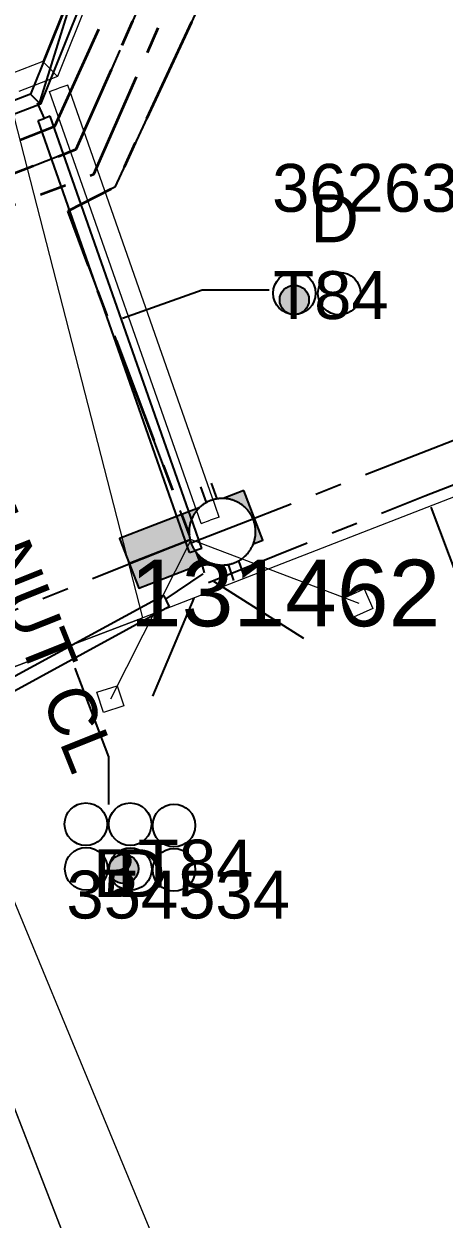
# Model space of a CAD drawing. Header units: metres. Extents: x 0 to 310918, y 0 to 6270107.
# Drawn here: x 310417.22 to 310432.99, y 6269543.63 to 6269588.52 of the extents above; entities that cross this region are included whole.
import ezdxf
from ezdxf import colors
from ezdxf.entities.mleader import LeaderData, LeaderLine
from ezdxf.enums import TextEntityAlignment as Align
from ezdxf.math import Vec2, Vec3

# ---------------------------------------------------------------- set-up
doc = ezdxf.new("R2010")
doc.units = ezdxf.units.M
doc.linetypes.add('Cable Exist UG', pattern=[7, 4, -1, 1, -1])
doc.linetypes.add('PHANTOMX2', pattern=[6.6, 3, -0.75, 0.2, -0.75, 0.2, -0.75, 0.2, -0.75])
doc.layers.get('0').update_dxf_attribs({"color": 6})
for name, color, linetype, lineweight in [('_User Miscellaneous1', 30, 'Continuous', 13), ('_User_HV_Exist', 1, 'Continuous', 35), ('_User_LV_Exist', 5, 'Continuous', 35), ('Cadastre Developer_SP_EXT', 98, 'Continuous', 15), ('Cadastre Developer_SP_NEW', 92, 'Continuous', 15), ('Cadastre Land Parcels_SP_EXT', 118, 'Continuous', 15), ('Cadastre Roads_SP_EXT', 218, 'Continuous', 15), ('Mains_HV_EXT', 13, 'Continuous', 25), ('Mains_LV_EXT', 163, 'Continuous', 25), ('Mains_LV_SL_EXT', 135, 'Continuous', 25), ('Services_SP_EXT', 42, 'PHANTOMX2', 20)]:
    doc.layers.add(name, color=color, linetype=linetype, lineweight=lineweight)
doc.layers.add('_User Miscellaneous12', color=252, linetype='Continuous', lineweight=13, plot=False, transparency=0.75)
for name, color, linetype in [('Duct_SP_EXT', 30, 'Continuous'), ('Equip_LV_EXT', 7, 'Continuous'), ('SupportsUG_SP_LV_EXT', 7, 'Continuous'), ('Trench_SP_EXT', 7, 'Continuous')]:
    doc.layers.add(name, color=color, linetype=linetype)
doc.styles.add('iecARIAL', font='arial.ttf', dxfattribs={"height": 2})
doc.styles.get("Standard").update_dxf_attribs({"font": 'arial.ttf'})

# ---------------------------------------------------------------- blocks, each defined once
blk = doc.blocks.new('PILLAR_EXT')
blk.add_hatch(color=256).paths.add_polyline_path([(-2.5, 1), (-2.5, -1), (2.5, -1), (2.5, 1)])
for p, q in [((0, 1), (0, -1)), ((-2.5, 0), (2.5, 0))]:
    blk.add_line(p, q)
at = {"ltscale": 10}
blk.add_line((2.5, 0), (-2.5, 0), dxfattribs=at)
blk.add_lwpolyline([(-2.5, -1), (-1.25, -1), (1.25, -1), (2.5, -1), (2.5, 1), (-2.5, 1)], close=True)
at = {"width": 0.9, "flags": 8}
blk.add_attdef('ASSET_NUM', text='', height=2, rotation=90, dxfattribs=at).set_placement((-2, 4), align=Align.MIDDLE_LEFT)
for tag, p, flags in [('OWNED_BY', (0, -0.2), 9), ('STATE', (0, -0.4), 9), ('SUPPORT_TYPE', (0, -0.6), 9), ('USAGE', (0, -0.8), 9), ('LEGEND', (0, -1), 9), ('LOCATION', (0, -1.2), 9), ('NOTES', (0, -1.4), 9), ('STREETNAME', (0, -1.8), 9), ('PARENT', (0, -1.6), 9), ('SUBURB', (0, -2), 1)]:
    blk.add_attdef(tag, p, '', height=0.2, dxfattribs=dict(flags=flags))
blk = doc.blocks.new('DUCT_EXT')
blk.add_circle((0, 0.8), 0.8)
at = {"flags": 1}
blk.add_attdef('Z', (0, 0), '', height=0.2, dxfattribs=at)
at = {"flags": 9}
for tag, p in [('DUCT_CODE', (0, 0)), ('XSECT_TYPE', (0, -0.2)), ('FB_REFERENCE', (0, -0.4)), ('STATE', (0, -0.6)), ('NOTES', (0, -0.8))]:
    blk.add_attdef(tag, text='', height=0.2, dxfattribs=at).set_placement(p, align=Align.MIDDLE_LEFT)
blk = doc.blocks.new('CCP_EXT')
at = {"flags": 9}
for tag, p in [('OWNED_BY', (0, -1)), ('USAGE', (0, -1.2)), ('LEGEND', (0, -1.4)), ('STATE', (0, -1.8)), ('LIFE_SUPPORT', (0, -1.6)), ('NOTES', (0, -2))]:
    blk.add_attdef(tag, text='', height=0.2, dxfattribs=at).set_placement(p, align=Align.MIDDLE_LEFT)
at = {"transparency": 33554651}
blk.add_wipeout([(0, 0.566), (0.566, 0), (0, -0.566), (-0.566, 0)], dxfattribs=at)
blk.add_lwpolyline([(-0.566, 0), (0, 0.566), (0.566, 0), (0, -0.566), (-0.566, 0)])
at = {"flags": 1}
blk.add_attdef('Z', (0, 0), '', height=0.2, dxfattribs=at)
at = {"flags": 9}
for tag, p in [('CCP_TYPE', (0, 0)), ('CONSTRUCTED_VOLTAGE', (0, -0.2)), ('NO_PHASES', (0, -0.4)), ('OPERATING_VOLTAGE', (0, -0.6)), ('ORIENTATION', (0, -0.8))]:
    blk.add_attdef(tag, text='', height=0.2, dxfattribs=at).set_placement(p, align=Align.MIDDLE_LEFT)
blk = doc.blocks.new('LV_UG_LINKS_OPEN_EXT')
at = {"layer": 'Equip_LV_EXT'}
for tag, height, flags, p in [('ACTUAL_STATUS', 0.167, 9, (3.167, -1.667)), ('CONSTRUCTED_VOLTAGE', 0.167, 9, (3.167, -1.833)), ('NO_PHASES', 0.167, 9, (3.167, -2)), ('OPERATING_VOLTAGE', 0.2, 9, (3, -2.6)), ('ORIENTATION', 0.2, 9, (3, -2.8)), ('STATE', 0.2, 9, (3, -3)), ('SWITCH_TYPE', 0.2, 9, (3, -3.2)), ('USAGE', 0.2, 9, (3, -3.4)), ('NOTES', 0.2, 9, (3, -3.6)), ('OWNED_BY', 0.2, 9, (3, -3.8)), ('OPERATED_BY', 0.2, 9, (3, -4)), ('MAINTAINED_BY', 0.2, 9, (3, -4.2)), ('NUMBER_OF_PHASES', 0.2, 9, (3, -4.4)), ('TYPE', 0.2, 9, (3, -4.6)), ('Z', 0.2, 1, (3, -4.8))]:
    blk.add_attdef(tag, text='', height=height, dxfattribs=dict(at, flags=flags)).set_placement(p, align=Align.MIDDLE_LEFT)
at = {"transparency": 33554651}
blk.add_wipeout([(4, 1.25), (3.969, 1.25), (3.939, 1.248), (3.908, 1.247), (3.877, 1.244), (3.847, 1.241), (3.817, 1.236), (3.786, 1.232), (3.756, 1.226), (3.726, 1.22), (3.696, 1.213), (3.667, 1.205), (3.637, 1.196), (3.608, 1.187), (3.579, 1.177), (3.55, 1.166), (3.522, 1.155), (3.493, 1.143), (3.466, 1.13), (3.438, 1.117), (3.411, 1.102), (3.384, 1.088), (3.357, 1.072), (3.331, 1.056), (3.306, 1.039), (3.28, 1.022), (3.255, 1.004), (3.231, 0.985), (3.207, 0.966), (3.184, 0.947), (3.161, 0.926), (3.138, 0.905), (3.116, 0.884), (3.095, 0.862), (3.074, 0.839), (3.053, 0.816), (3.034, 0.793), (3.015, 0.769), (2.996, 0.745), (2.978, 0.72), (2.961, 0.694), (2.944, 0.669), (2.928, 0.643), (2.912, 0.616), (2.898, 0.589), (2.883, 0.562), (2.87, 0.534), (2.857, 0.507), (2.845, 0.478), (2.834, 0.45), (2.823, 0.421), (2.813, 0.392), (2.804, 0.363), (2.795, 0.333), (2.787, 0.304), (2.78, 0.274), (2.774, 0.244), (2.768, 0.214), (2.764, 0.183), (2.759, 0.153), (2.756, 0.123), (2.753, 0.092), (2.752, 0.061), (2.75, 0.031), (2.75, 0), (2.75, -0.031), (2.752, -0.061), (2.753, -0.092), (2.756, -0.123), (2.759, -0.153), (2.764, -0.183), (2.768, -0.214), (2.774, -0.244), (2.78, -0.274), (2.787, -0.304), (2.795, -0.333), (2.804, -0.363), (2.813, -0.392), (2.823, -0.421), (2.834, -0.45), (2.845, -0.478), (2.857, -0.507), (2.87, -0.534), (2.883, -0.562), (2.898, -0.589), (2.912, -0.616), (2.928, -0.643), (2.944, -0.669), (2.961, -0.694), (2.978, -0.72), (2.996, -0.745), (3.015, -0.769), (3.034, -0.793), (3.053, -0.816), (3.074, -0.839), (3.095, -0.862), (3.116, -0.884), (3.138, -0.905), (3.161, -0.926), (3.184, -0.947), (3.207, -0.966), (3.231, -0.985), (3.255, -1.004), (3.28, -1.022), (3.306, -1.039), (3.331, -1.056), (3.357, -1.072), (3.384, -1.088), (3.411, -1.102), (3.438, -1.117), (3.466, -1.13), (3.493, -1.143), (3.522, -1.155), (3.55, -1.166), (3.579, -1.177), (3.608, -1.187), (3.637, -1.196), (3.667, -1.205), (3.696, -1.213), (3.726, -1.22), (3.756, -1.226), (3.786, -1.232), (3.817, -1.236), (3.847, -1.241), (3.877, -1.244), (3.908, -1.247), (3.939, -1.248), (3.969, -1.25), (4, -1.25), (4.031, -1.25), (4.061, -1.248), (4.092, -1.247), (4.123, -1.244), (4.153, -1.241), (4.183, -1.236), (4.214, -1.232), (4.244, -1.226), (4.274, -1.22), (4.304, -1.213), (4.333, -1.205), (4.363, -1.196), (4.392, -1.187), (4.421, -1.177), (4.45, -1.166), (4.478, -1.155), (4.507, -1.143), (4.534, -1.13), (4.562, -1.117), (4.589, -1.102), (4.616, -1.088), (4.643, -1.072), (4.669, -1.056), (4.694, -1.039), (4.72, -1.022), (4.745, -1.004), (4.769, -0.985), (4.793, -0.966), (4.816, -0.947), (4.839, -0.926), (4.862, -0.905), (4.884, -0.884), (4.905, -0.862), (4.926, -0.839), (4.947, -0.816), (4.966, -0.793), (4.985, -0.769), (5.004, -0.745), (5.022, -0.72), (5.039, -0.694), (5.056, -0.669), (5.072, -0.643), (5.088, -0.616), (5.102, -0.589), (5.117, -0.562), (5.13, -0.534), (5.143, -0.507), (5.155, -0.478), (5.166, -0.45), (5.177, -0.421), (5.187, -0.392), (5.196, -0.363), (5.205, -0.333), (5.213, -0.304), (5.22, -0.274), (5.226, -0.244), (5.232, -0.214), (5.236, -0.183), (5.241, -0.153), (5.244, -0.123), (5.247, -0.092), (5.248, -0.061), (5.25, -0.031), (5.25, 0), (5.25, 0.031), (5.248, 0.061), (5.247, 0.092), (5.244, 0.123), (5.241, 0.153), (5.236, 0.183), (5.232, 0.214), (5.226, 0.244), (5.22, 0.274), (5.213, 0.304), (5.205, 0.333), (5.196, 0.363), (5.187, 0.392), (5.177, 0.421), (5.166, 0.45), (5.155, 0.478), (5.143, 0.507), (5.13, 0.534), (5.117, 0.562), (5.102, 0.589), (5.088, 0.616), (5.072, 0.643), (5.056, 0.669), (5.039, 0.694), (5.022, 0.72), (5.004, 0.745), (4.985, 0.769), (4.966, 0.793), (4.947, 0.816), (4.926, 0.839), (4.905, 0.862), (4.884, 0.884), (4.862, 0.905), (4.839, 0.926), (4.816, 0.947), (4.793, 0.966), (4.769, 0.985), (4.745, 1.004), (4.72, 1.022), (4.694, 1.039), (4.669, 1.056), (4.643, 1.072), (4.616, 1.088), (4.589, 1.102), (4.562, 1.117), (4.534, 1.13), (4.507, 1.143), (4.478, 1.155), (4.45, 1.166), (4.421, 1.177), (4.392, 1.187), (4.363, 1.196), (4.333, 1.205), (4.304, 1.213), (4.274, 1.22), (4.244, 1.226), (4.214, 1.232), (4.183, 1.236), (4.153, 1.241), (4.123, 1.244), (4.092, 1.247), (4.061, 1.248), (4.031, 1.25)], dxfattribs=at).dxf.layer = 'Equip_LV_EXT'
at = {"layer": 'Equip_LV_EXT'}
for p, q in [((3.792, 1.863), (3.792, 1.232)), ((4.208, 1.863), (4.208, 1.232)), ((3.792, -1.232), (3.792, -1.863)), ((4.208, -1.232), (4.208, -1.863))]:
    blk.add_line(p, q, dxfattribs=at)
at = {"layer": 'Equip_LV_EXT', "flags": 128}
blk.add_lwpolyline([(4, 1.25), (3.969, 1.25), (3.939, 1.248), (3.908, 1.247), (3.877, 1.244), (3.847, 1.241), (3.817, 1.236), (3.786, 1.232), (3.756, 1.226), (3.726, 1.22), (3.696, 1.213), (3.667, 1.205), (3.637, 1.196), (3.608, 1.187), (3.579, 1.177), (3.55, 1.166), (3.522, 1.155), (3.493, 1.143), (3.466, 1.13), (3.438, 1.117), (3.411, 1.102), (3.384, 1.088), (3.357, 1.072), (3.331, 1.056), (3.306, 1.039), (3.28, 1.022), (3.255, 1.004), (3.231, 0.985), (3.207, 0.966), (3.184, 0.947), (3.161, 0.926), (3.138, 0.905), (3.116, 0.884), (3.095, 0.862), (3.074, 0.839), (3.053, 0.816), (3.034, 0.793), (3.015, 0.769), (2.996, 0.745), (2.978, 0.72), (2.961, 0.694), (2.944, 0.669), (2.928, 0.643), (2.912, 0.616), (2.898, 0.589), (2.883, 0.562), (2.87, 0.534), (2.857, 0.507), (2.845, 0.478), (2.834, 0.45), (2.823, 0.421), (2.813, 0.392), (2.804, 0.363), (2.795, 0.333), (2.787, 0.304), (2.78, 0.274), (2.774, 0.244), (2.768, 0.214), (2.764, 0.183), (2.759, 0.153), (2.756, 0.123), (2.753, 0.092), (2.752, 0.061), (2.75, 0.031), (2.75, 0), (2.75, -0.031), (2.752, -0.061), (2.753, -0.092), (2.756, -0.123), (2.759, -0.153), (2.764, -0.183), (2.768, -0.214), (2.774, -0.244), (2.78, -0.274), (2.787, -0.304), (2.795, -0.333), (2.804, -0.363), (2.813, -0.392), (2.823, -0.421), (2.834, -0.45), (2.845, -0.478), (2.857, -0.507), (2.87, -0.534), (2.883, -0.562), (2.898, -0.589), (2.912, -0.616), (2.928, -0.643), (2.944, -0.669), (2.961, -0.694), (2.978, -0.72), (2.996, -0.745), (3.015, -0.769), (3.034, -0.793), (3.053, -0.816), (3.074, -0.839), (3.095, -0.862), (3.116, -0.884), (3.138, -0.905), (3.161, -0.926), (3.184, -0.947), (3.207, -0.966), (3.231, -0.985), (3.255, -1.004), (3.28, -1.022), (3.306, -1.039), (3.331, -1.056), (3.357, -1.072), (3.384, -1.088), (3.411, -1.102), (3.438, -1.117), (3.466, -1.13), (3.493, -1.143), (3.522, -1.155), (3.55, -1.166), (3.579, -1.177), (3.608, -1.187), (3.637, -1.196), (3.667, -1.205), (3.696, -1.213), (3.726, -1.22), (3.756, -1.226), (3.786, -1.232), (3.817, -1.236), (3.847, -1.241), (3.877, -1.244), (3.908, -1.247), (3.939, -1.248), (3.969, -1.25), (4, -1.25), (4.031, -1.25), (4.061, -1.248), (4.092, -1.247), (4.123, -1.244), (4.153, -1.241), (4.183, -1.236), (4.214, -1.232), (4.244, -1.226), (4.274, -1.22), (4.304, -1.213), (4.333, -1.205), (4.363, -1.196), (4.392, -1.187), (4.421, -1.177), (4.45, -1.166), (4.478, -1.155), (4.507, -1.143), (4.534, -1.13), (4.562, -1.117), (4.589, -1.102), (4.616, -1.088), (4.643, -1.072), (4.669, -1.056), (4.694, -1.039), (4.72, -1.022), (4.745, -1.004), (4.769, -0.985), (4.793, -0.966), (4.816, -0.947), (4.839, -0.926), (4.862, -0.905), (4.884, -0.884), (4.905, -0.862), (4.926, -0.839), (4.947, -0.816), (4.966, -0.793), (4.985, -0.769), (5.004, -0.745), (5.022, -0.72), (5.039, -0.694), (5.056, -0.669), (5.072, -0.643), (5.088, -0.616), (5.102, -0.589), (5.117, -0.562), (5.13, -0.534), (5.143, -0.507), (5.155, -0.478), (5.166, -0.45), (5.177, -0.421), (5.187, -0.392), (5.196, -0.363), (5.205, -0.333), (5.213, -0.304), (5.22, -0.274), (5.226, -0.244), (5.232, -0.214), (5.236, -0.183), (5.241, -0.153), (5.244, -0.123), (5.247, -0.092), (5.248, -0.061), (5.25, -0.031), (5.25, 0), (5.25, 0.031), (5.248, 0.061), (5.247, 0.092), (5.244, 0.123), (5.241, 0.153), (5.236, 0.183), (5.232, 0.214), (5.226, 0.244), (5.22, 0.274), (5.213, 0.304), (5.205, 0.333), (5.196, 0.363), (5.187, 0.392), (5.177, 0.421), (5.166, 0.45), (5.155, 0.478), (5.143, 0.507), (5.13, 0.534), (5.117, 0.562), (5.102, 0.589), (5.088, 0.616), (5.072, 0.643), (5.056, 0.669), (5.039, 0.694), (5.022, 0.72), (5.004, 0.745), (4.985, 0.769), (4.966, 0.793), (4.947, 0.816), (4.926, 0.839), (4.905, 0.862), (4.884, 0.884), (4.862, 0.905), (4.839, 0.926), (4.816, 0.947), (4.793, 0.966), (4.769, 0.985), (4.745, 1.004), (4.72, 1.022), (4.694, 1.039), (4.669, 1.056), (4.643, 1.072), (4.616, 1.088), (4.589, 1.102), (4.562, 1.117), (4.534, 1.13), (4.507, 1.143), (4.478, 1.155), (4.45, 1.166), (4.421, 1.177), (4.392, 1.187), (4.363, 1.196), (4.333, 1.205), (4.304, 1.213), (4.274, 1.22), (4.244, 1.226), (4.214, 1.232), (4.183, 1.236), (4.153, 1.241), (4.123, 1.244), (4.092, 1.247), (4.061, 1.248), (4.031, 1.25)], close=True, dxfattribs=at)
blk = doc.blocks.new('CABLE_LARGE_EXT')
h = blk.add_hatch(color=256)
edge = h.paths.add_edge_path()
edge.add_arc((0, 0.55), 0.55, 0, 360)
blk.add_circle((0, 0.55), 0.55)
at = {"flags": 1}
blk.add_attdef('Z', (0, 0), '', height=0.2, dxfattribs=at)
at = {"flags": 9}
for tag, p in [('COND_CODE', (0, 0)), ('STATE', (0, -0.4)), ('FB_REFERENCE', (0, -0.2)), ('XSECT_SIZE', (0, -0.6)), ('NOTES', (0, -0.8))]:
    blk.add_attdef(tag, text='', height=0.2, dxfattribs=at).set_placement(p, align=Align.MIDDLE_LEFT)

msp = doc.modelspace()

# ---------------------------------------------------------------- linework, layer by layer
at = {"layer": '_User Miscellaneous1'}
for p, q in [((310420.65, 6269593.901), (310417.92, 6269587.103)), ((310421.318, 6269593.633), (310418.472, 6269586.544)), ((310417.92, 6269587.103), (310416.759, 6269586.654)), ((310417.92, 6269587.103), (310418.196, 6269586.823)), ((310418.472, 6269586.544), (310418.196, 6269586.823)), ((310418.472, 6269586.544), (310417.019, 6269585.982)), ((310418.86, 6269586.219), (310418.52, 6269586.1)), ((310418.181, 6269585.98), (310418.52, 6269586.1))]:
    msp.add_line(p, q, dxfattribs=at)
at = {"layer": '_User_LV_Exist', "linetype": 'Cable Exist UG', "flags": 128}
msp.add_lwpolyline([(310432.745, 6269633.987), (310430.985, 6269636.536), (310418.434, 6269631.579), (310430.699, 6269598.638), (310421.896, 6269594.782), (310422.83, 6269592.108), (310419.17, 6269583.794), (310392.947, 6269573.601), (310390.589, 6269574.834)], dxfattribs=at)
at = {"layer": 'Cadastre Land Parcels_SP_EXT', "linetype": 'Continuous'}
msp.add_lwpolyline([(310547.391, 6269454.555), (310549.363, 6269581.433), (310549.896, 6269615.893), (310450.356, 6269577.346), (310421.676, 6269566.204), (310411.252, 6269562.241), (310476.366, 6269394.064), (310546.886, 6269421.073), (310547.391, 6269454.555)], close=True, dxfattribs=at)
at = {"layer": 'Duct_SP_EXT'}
for p, q in [((310420.217, 6269592.724), (310417.467, 6269585.877)), ((310420.662, 6269592.545), (310417.835, 6269585.504)), ((310417.467, 6269585.877), (310416.258, 6269585.409)), ((310417.467, 6269585.877), (310417.651, 6269585.691)), ((310417.835, 6269585.504), (310416.431, 6269584.962)), ((310417.835, 6269585.504), (310417.651, 6269585.691)), ((310417.749, 6269584.887), (310417.976, 6269584.967)), ((310418.202, 6269585.046), (310417.976, 6269584.967)), ((310422.452, 6269567.053), (310422.567, 6269566.842)), ((310422.682, 6269566.632), (310422.567, 6269566.842))]:
    msp.add_line(p, q, dxfattribs=at)
for points in [[(310426.425, 6269578.521), (310423.912, 6269578.521), (310420.92, 6269577.446)], [(310433.535, 6269565.006), (310433.52, 6269567.674), (310432.505, 6269570.361)], [(310420.407, 6269559.202), (310420.407, 6269560.991), (310419.144, 6269564.319)]]:
    msp.add_lwpolyline(points, dxfattribs=at)
at = {"layer": 'Mains_LV_EXT', "linetype": 'Cable Exist UG'}
msp.add_lwpolyline([(310432.745, 6269633.987), (310430.985, 6269636.536), (310418.434, 6269631.579), (310430.699, 6269598.638), (310421.896, 6269594.782), (310422.83, 6269592.108), (310419.17, 6269583.794), (310392.947, 6269573.601), (310390.589, 6269574.834)], dxfattribs=at)
at = {"layer": 'Mains_LV_SL_EXT', "linetype": 'Cable Exist UG'}
msp.add_lwpolyline([(310404.707, 6269580.553), (310417.774, 6269585.453), (310419.827, 6269592.004), (310420.435, 6269592.934)], dxfattribs=at)
at = {"layer": 'Trench_SP_EXT', "linetype": 'Cable Exist UG'}
for points in [[(310417.712, 6269585.554), (310417.976, 6269584.967)], [(310423.746, 6269568.771), (310423.978, 6269567.898)], [(310422.519, 6269566.895), (310423.95, 6269567.866)], [(310422.054, 6269563.266), (310423.933, 6269567.723)], [(310427.727, 6269565.428), (310424.075, 6269567.741)]]:
    msp.add_lwpolyline(points, dxfattribs=at)

# ---------------------------------------------------------------- block references
at = {"layer": 'Duct_SP_EXT'}
for name, p in [('DUCT_EXT', (310427.368, 6269577.6)), ('DUCT_EXT', (310429.055, 6269577.588)), ('CABLE_LARGE_EXT', (310427.368, 6269577.6))]:
    msp.add_blockref(name, p, dxfattribs=at)
for name, p, rotation in [('DUCT_EXT', (310418.744, 6269558.458), 269.9999999999998), ('DUCT_EXT', (310420.402, 6269558.457), 269.9999999999998), ('DUCT_EXT', (310422.05, 6269558.41), 269.9999999999998), ('DUCT_EXT', (310418.754, 6269556.783), 269.9999999999998), ('DUCT_EXT', (310420.412, 6269556.775), 269.9999999999998), ('DUCT_EXT', (310422.05, 6269556.744), 269.9999999999998), ('CABLE_LARGE_EXT', (310420.412, 6269556.775), 270.3639983691064)]:
    msp.add_blockref(name, p, dxfattribs=dict(at, rotation=rotation))
at = {"layer": 'SupportsUG_SP_LV_EXT'}
ref = msp.add_blockref('PILLAR_EXT', (310423.499, 6269569.157), dxfattribs=dict(at, rotation=201.1511033925966))
ref.add_attrib('ASSET_NUM', '131462', dxfattribs={"layer": '0', "height": 2.5, "style": 'iecARIAL'}).set_placement((310421.196, 6269567.142), align=Align.MIDDLE_LEFT)

# ---------------------------------------------------------------- texts
at = {"layer": 'Duct_SP_EXT'}
for s, p in [('362632', (310426.533, 6269581.458)), ('D', (310427.975, 6269580.314)), ('T84', (310426.576, 6269577.43)), ('T84', (310421.497, 6269556.078)), ('B', (310419.817, 6269555.721)), ('D', (310420.715, 6269555.721)), ('354534', (310418.811, 6269554.917))]:
    msp.add_text(s, height=1.8, dxfattribs=at).set_placement(p)

# ---------------------------------------------------------------- next in the draw order: block references
at = {"layer": 'Services_SP_EXT'}
for p, rotation in [((310429.786, 6269566.765), 159.1511031259144), ((310420.46, 6269563.156), 63.13831554569912)]:
    msp.add_blockref('CCP_EXT', p, dxfattribs=dict(at, rotation=rotation))

# ---------------------------------------------------------------- next in the draw order: linework, layer by layer
at = {"layer": 'Cadastre Developer_SP_EXT'}
msp.add_lwpolyline([(310414.175, 6269563.372), (310399.712, 6269556.457), (310404.852, 6269554.15), (310429.248, 6269491.114), (310426.963, 6269485.945), (310433.386, 6269469.348), (310438.558, 6269467.063), (310463.067, 6269403.747), (310460.775, 6269398.583), (310480.465, 6269405.784), (310477.462, 6269408.882), (310415.223, 6269559.488), (310414.175, 6269563.372)], close=True, dxfattribs=at)
at = {"layer": 'Cadastre Developer_SP_NEW'}
msp.add_lwpolyline([(310414.175, 6269563.372), (310399.712, 6269556.457), (310404.852, 6269554.15), (310429.248, 6269491.114), (310426.963, 6269485.945), (310433.386, 6269469.348), (310438.558, 6269467.063), (310463.067, 6269403.747), (310460.775, 6269398.583), (310480.465, 6269405.784), (310477.462, 6269408.882), (310415.223, 6269559.488), (310414.175, 6269563.372)], close=True, dxfattribs=at)
at = {"layer": 'Cadastre Roads_SP_EXT', "linetype": 'Continuous'}
for points in [[(310421.676, 6269566.204), (310416.629, 6269585.919), (310416.187, 6269587.096), (310404.045, 6269582.399), (310404.487, 6269581.222), (310411.252, 6269562.241), (310421.676, 6269566.204)], [(310437.473, 6269494.516), (310411.7, 6269561.084), (310411.252, 6269562.241), (310399.679, 6269556.436), (310404.852, 6269554.149), (310414.235, 6269529.905), (310419.649, 6269515.918), (310425.062, 6269501.932), (310429.248, 6269491.114), (310437.473, 6269494.516)]]:
    msp.add_lwpolyline(points, close=True, dxfattribs=at)
at = {"layer": 'Duct_SP_EXT'}
for p, q in [((310422.452, 6269567.053), (310415.669, 6269563.356)), ((310422.682, 6269566.632), (310415.899, 6269562.934))]:
    msp.add_line(p, q, dxfattribs=at)
at = {"layer": 'Trench_SP_EXT', "linetype": 'Cable Exist UG'}
msp.add_lwpolyline([(310424.141, 6269567.538), (310432.264, 6269570.791), (310432.264, 6269570.791), (310439.77, 6269573.695)], dxfattribs=at)

# ---------------------------------------------------------------- next in the draw order: texts
at = {"layer": 'Cadastre Roads_SP_EXT'}
msp.add_text('GUM NUT CL', height=1.8, rotation=291.7952, dxfattribs=at).set_placement((310413.243, 6269574.776))

# ---------------------------------------------------------------- next in the draw order: block references
at = {"layer": 'Equip_LV_EXT', "rotation": 19.40279816356858}
msp.add_blockref('LV_UG_LINKS_OPEN_EXT', (310420.893, 6269568.113), dxfattribs=at)

# ---------------------------------------------------------------- next in the draw order: linework, layer by layer
at = {"layer": '_User Miscellaneous1'}
for p, q in [((310424.549, 6269569.991), (310418.86, 6269586.219)), ((310423.87, 6269569.753), (310418.181, 6269585.98)), ((310424.549, 6269569.991), (310424.209, 6269569.872)), ((310423.87, 6269569.753), (310424.209, 6269569.872))]:
    msp.add_line(p, q, dxfattribs=at)
at = {"layer": '_User Miscellaneous12'}
for points in [[(310423.499, 6269569.157), (310420.46, 6269563.156)], [(310423.499, 6269569.157), (310429.786, 6269566.765)]]:
    msp.add_lwpolyline(points, dxfattribs=at)
at = {"layer": '_User_HV_Exist', "linetype": 'Cable Exist UG'}
for points in [[(310433.797, 6269385.058), (310462.498, 6269395.973), (310463.1, 6269397.323), (310463.1, 6269397.323), (310465.434, 6269403.432), (310440.695, 6269468.958), (310431.458, 6269473.62), (310428.338, 6269481.793), (310432.097, 6269491.035), (310407.139, 6269555.225), (310406.681, 6269556.396), (310406.681, 6269556.396), (310396.793, 6269560.571), (310391, 6269573.95), (310391, 6269573.95), (310418.379, 6269584.675), (310421.733, 6269592.067), (310420.607, 6269595.327), (310429.453, 6269598.953), (310432.95, 6269600.305)], [(310431.734, 6269395.147), (310434.499, 6269388.487), (310436.465, 6269383.881), (310436.465, 6269383.881), (310463.69, 6269394.248), (310464.493, 6269395.971), (310467.238, 6269403.316), (310442.095, 6269470.246), (310433.913, 6269474.574), (310430.813, 6269482.46), (310434.104, 6269491.001), (310408.776, 6269555.897), (310408.103, 6269557.869), (310398.3, 6269562), (310393.555, 6269572.819), (310419.834, 6269582.871), (310423.897, 6269592.097), (310423.186, 6269594.201), (310431.953, 6269598.028), (310432.942, 6269598.287), (310433.845, 6269598.521)]]:
    msp.add_lwpolyline(points, dxfattribs=at)
at = {"layer": '_User_LV_Exist', "linetype": 'Cable Exist UG', "flags": 128}
msp.add_lwpolyline([(310379.563, 6269645.279), (310392.835, 6269650.614), (310392.835, 6269650.614), (310399.173, 6269647.759), (310400.661, 6269647.631), (310401.819, 6269644.912), (310400.835, 6269643.623), (310400.835, 6269643.623), (310409.65, 6269621.443), (310418.701, 6269597.12), (310418.701, 6269597.12), (310423.29, 6269597.235), (310425.027, 6269591.861), (310420.627, 6269582.386), (310418.866, 6269581.479), (310423.415, 6269569.325)], dxfattribs=at)
at = {"layer": 'Cadastre Developer_SP_NEW', "linetype": 'Continuous'}
msp.add_lwpolyline([(310547.391, 6269454.555), (310549.363, 6269581.433), (310549.896, 6269615.893), (310450.356, 6269577.346), (310421.676, 6269566.204), (310411.252, 6269562.241), (310476.366, 6269394.064), (310546.886, 6269421.073), (310547.391, 6269454.555)], close=True, dxfattribs=at)
at = {"layer": 'Duct_SP_EXT'}
for p, q in [((310423.438, 6269568.66), (310417.749, 6269584.887)), ((310423.891, 6269568.819), (310418.202, 6269585.046)), ((310423.438, 6269568.66), (310423.665, 6269568.74)), ((310423.891, 6269568.819), (310423.665, 6269568.74))]:
    msp.add_line(p, q, dxfattribs=at)
at = {"layer": 'Mains_HV_EXT', "linetype": 'Cable Exist UG'}
for points in [[(310433.797, 6269385.058), (310462.498, 6269395.973), (310463.1, 6269397.323), (310463.1, 6269397.323), (310465.434, 6269403.432), (310440.695, 6269468.958), (310431.458, 6269473.62), (310428.338, 6269481.793), (310432.097, 6269491.035), (310407.139, 6269555.225), (310406.681, 6269556.396), (310406.681, 6269556.396), (310396.793, 6269560.571), (310391, 6269573.95), (310391, 6269573.95), (310418.379, 6269584.675), (310421.733, 6269592.067), (310420.607, 6269595.327), (310429.453, 6269598.953), (310432.95, 6269600.305)], [(310431.734, 6269395.147), (310434.499, 6269388.487), (310436.465, 6269383.881), (310436.465, 6269383.881), (310463.69, 6269394.248), (310464.493, 6269395.971), (310467.238, 6269403.316), (310442.095, 6269470.246), (310433.913, 6269474.574), (310430.813, 6269482.46), (310434.104, 6269491.001), (310408.776, 6269555.897), (310408.103, 6269557.869), (310398.3, 6269562), (310393.555, 6269572.819), (310419.834, 6269582.871), (310423.897, 6269592.097), (310423.186, 6269594.201), (310431.953, 6269598.028), (310432.942, 6269598.287), (310433.845, 6269598.521)]]:
    msp.add_lwpolyline(points, dxfattribs=at)
at = {"layer": 'Mains_LV_EXT', "linetype": 'Cable Exist UG'}
for points in [[(310379.563, 6269645.279), (310392.835, 6269650.614), (310392.835, 6269650.614), (310399.173, 6269647.759), (310400.661, 6269647.631), (310401.819, 6269644.912), (310400.835, 6269643.623), (310400.835, 6269643.623), (310409.65, 6269621.443), (310418.701, 6269597.12), (310418.701, 6269597.12), (310423.29, 6269597.235), (310425.027, 6269591.861), (310420.627, 6269582.386), (310418.866, 6269581.479), (310423.415, 6269569.325)], [(310423.499, 6269569.157), (310410.071, 6269563.775), (310403.907, 6269561.172), (310403.907, 6269561.172), (310400.178, 6269562.581), (310395.016, 6269560.584), (310393.559, 6269558.358), (310393.559, 6269558.358), (310384.462, 6269554.84), (310364.338, 6269547.058), (310364.338, 6269547.058), (310355.363, 6269543.588), (310353.779, 6269541.002)]]:
    msp.add_lwpolyline(points, dxfattribs=at)
at = {"layer": 'Mains_LV_SL_EXT', "linetype": 'Cable Exist UG'}
msp.add_lwpolyline([(310423.522, 6269569.039), (310439.075, 6269575.119)], dxfattribs=at)

# ---------------------------------------------------------------- next in the draw order: leaders
at = {"layer": 'Cadastre Developer_SP_NEW'}
ml = msp.add_multileader_mtext('Standard', dxfattribs=at)
ml.set_content('{\\C7;CONSTRUCTED UNDER URS18714}', color=256)
ml.set_leader_properties()
ml.build(insert=Vec2(0, 0))
ml.multileader.update_dxf_attribs({"leader_type": 2, "has_text_frame": 1, "text_left_attachment_type": 2, "text_right_attachment_type": 2, "dogleg_length": 0.01})
ctx = ml.context
ctx.base_point, ctx.char_height, ctx.plane_origin, ctx.plane_x_axis, ctx.plane_y_axis = Vec3(310500.96, 6269759.921), 1.8, Vec3(311890.052, 6270199.889), Vec3(0.933494, 0.358594), Vec3(-0.358594, 0.933494)
ctx.left_attachment, ctx.right_attachment, ctx.text_align_type = 2, 2, 1
notes = []
notes.append((ctx, [(0, (0, 0, 0), (0, 0), (1, 0), 1, [])]))
ctx.mtext.insert, ctx.mtext.text_direction, ctx.mtext.rotation, ctx.mtext.width, ctx.mtext.alignment, ctx.mtext.flow_direction = Vec3(310512.042, 6269766.799), Vec3(0.933494, 0.358594), 0.366762, 23.5182, 2, 5
ctx.mtext.has_bg_fill, ctx.mtext.bg_color, ctx.mtext.bg_scale_factor, ctx.mtext.bg_transparency, ctx.mtext.use_window_bg_color = 1, -1073741824, 2, 0, 1
for ctx, leaders in notes:
    for number, flags, end, landing, length, lines in leaders:
        leader = LeaderData()
        leader.index, (leader.has_last_leader_line, leader.has_dogleg_vector, leader.attachment_direction) = number, flags
        leader.last_leader_point, leader.dogleg_vector, leader.dogleg_length = Vec3(end), Vec3(landing), length
        for number, points, colour, breaks in lines:
            line = LeaderLine()
            line.index, line.vertices, line.color, line.breaks = number, Vec3.list(points), colors.encode_raw_color(colour), breaks
            leader.lines.append(line)
        ctx.leaders.append(leader)

# ---------------------------------------------------------------- next in the draw order: leaders
ml = msp.add_multileader_mtext('Standard', dxfattribs=at)
ml.set_content('{\\C7;CONSTRUCTED UNDER URS18714}', color=256)
ml.set_leader_properties()
ml.build(insert=Vec2(0, 0))
ml.multileader.update_dxf_attribs({"leader_type": 2, "has_text_frame": 1, "text_left_attachment_type": 2, "text_right_attachment_type": 2, "dogleg_length": 0.01})
ctx = ml.context
ctx.base_point, ctx.char_height, ctx.plane_origin, ctx.plane_x_axis, ctx.plane_y_axis = Vec3(310397.13, 6269720.035), 1.8, Vec3(311786.222, 6270160.004), Vec3(0.933494, 0.358594), Vec3(-0.358594, 0.933494)
ctx.left_attachment, ctx.right_attachment, ctx.text_align_type = 2, 2, 1
notes = []
notes.append((ctx, [(0, (0, 0, 0), (0, 0), (1, 0), 1, [])]))
ctx.mtext.insert, ctx.mtext.text_direction, ctx.mtext.rotation, ctx.mtext.width, ctx.mtext.alignment, ctx.mtext.flow_direction = Vec3(310408.212, 6269726.913), Vec3(0.933494, 0.358594), 0.366762, 23.5182, 2, 5
ctx.mtext.has_bg_fill, ctx.mtext.bg_color, ctx.mtext.bg_scale_factor, ctx.mtext.bg_transparency, ctx.mtext.use_window_bg_color = 1, -1073741824, 2, 0, 1
for ctx, leaders in notes:
    for number, flags, end, landing, length, lines in leaders:
        leader = LeaderData()
        leader.index, (leader.has_last_leader_line, leader.has_dogleg_vector, leader.attachment_direction) = number, flags
        leader.last_leader_point, leader.dogleg_vector, leader.dogleg_length = Vec3(end), Vec3(landing), length
        for number, points, colour, breaks in lines:
            line = LeaderLine()
            line.index, line.vertices, line.color, line.breaks = number, Vec3.list(points), colors.encode_raw_color(colour), breaks
            leader.lines.append(line)
        ctx.leaders.append(leader)

# ---------------------------------------------------------------- next in the draw order: leaders
ml = msp.add_multileader_mtext('Standard', dxfattribs=at)
ml.set_content('{\\C7;CONSTRUCTED UNDER URS16102}', color=256)
ml.set_leader_properties()
ml.build(insert=Vec2(0, 0))
ml.multileader.update_dxf_attribs({"leader_type": 2, "has_text_frame": 1, "text_left_attachment_type": 2, "text_right_attachment_type": 2, "dogleg_length": 0.01})
ctx = ml.context
ctx.base_point, ctx.char_height, ctx.plane_origin, ctx.plane_x_axis, ctx.plane_y_axis = Vec3(310563.819, 6269743.846), 1.8, Vec3(311952.906, 6270183.813), Vec3(0.933494, 0.358594), Vec3(-0.358594, 0.933494)
ctx.left_attachment, ctx.right_attachment, ctx.text_align_type = 2, 2, 1
notes = []
notes.append((ctx, [(0, (0, 0, 0), (0, 0), (1, 0), 1, [])]))
ctx.mtext.insert, ctx.mtext.text_direction, ctx.mtext.rotation, ctx.mtext.width, ctx.mtext.alignment, ctx.mtext.flow_direction = Vec3(310574.896, 6269750.722), Vec3(0.933494, 0.358594), 0.366762, 23.5182, 2, 5
ctx.mtext.has_bg_fill, ctx.mtext.bg_color, ctx.mtext.bg_scale_factor, ctx.mtext.bg_transparency, ctx.mtext.use_window_bg_color = 1, -1073741824, 2, 0, 1
for ctx, leaders in notes:
    for number, flags, end, landing, length, lines in leaders:
        leader = LeaderData()
        leader.index, (leader.has_last_leader_line, leader.has_dogleg_vector, leader.attachment_direction) = number, flags
        leader.last_leader_point, leader.dogleg_vector, leader.dogleg_length = Vec3(end), Vec3(landing), length
        for number, points, colour, breaks in lines:
            line = LeaderLine()
            line.index, line.vertices, line.color, line.breaks = number, Vec3.list(points), colors.encode_raw_color(colour), breaks
            leader.lines.append(line)
        ctx.leaders.append(leader)

# ---------------------------------------------------------------- next in the draw order: leaders
ml = msp.add_multileader_mtext('Standard', dxfattribs=at)
ml.set_content('{\\C7;CONSTRUCTED UNDER URS16102}', color=256)
ml.set_leader_properties()
ml.build(insert=Vec2(0, 0))
ml.multileader.update_dxf_attribs({"leader_type": 2, "has_text_frame": 1, "text_left_attachment_type": 2, "text_right_attachment_type": 2, "dogleg_length": 0.01})
ctx = ml.context
ctx.base_point, ctx.char_height, ctx.plane_origin, ctx.plane_x_axis, ctx.plane_y_axis = Vec3(310598.848, 6269757.245), 1.8, Vec3(311987.935, 6270197.212), Vec3(0.933494, 0.358594), Vec3(-0.358594, 0.933494)
ctx.left_attachment, ctx.right_attachment, ctx.text_align_type = 2, 2, 1
notes = []
notes.append((ctx, [(0, (0, 0, 0), (0, 0), (1, 0), 1, [])]))
ctx.mtext.insert, ctx.mtext.text_direction, ctx.mtext.rotation, ctx.mtext.width, ctx.mtext.alignment, ctx.mtext.flow_direction = Vec3(310609.925, 6269764.121), Vec3(0.933494, 0.358594), 0.366762, 23.5182, 2, 5
ctx.mtext.has_bg_fill, ctx.mtext.bg_color, ctx.mtext.bg_scale_factor, ctx.mtext.bg_transparency, ctx.mtext.use_window_bg_color = 1, -1073741824, 2, 0, 1
for ctx, leaders in notes:
    for number, flags, end, landing, length, lines in leaders:
        leader = LeaderData()
        leader.index, (leader.has_last_leader_line, leader.has_dogleg_vector, leader.attachment_direction) = number, flags
        leader.last_leader_point, leader.dogleg_vector, leader.dogleg_length = Vec3(end), Vec3(landing), length
        for number, points, colour, breaks in lines:
            line = LeaderLine()
            line.index, line.vertices, line.color, line.breaks = number, Vec3.list(points), colors.encode_raw_color(colour), breaks
            leader.lines.append(line)
        ctx.leaders.append(leader)

# ---------------------------------------------------------------- next in the draw order: texts
at = {"layer": '_User_LV_Exist'}
msp.add_text('GUM NUT CL', height=1.8, rotation=291.7952, dxfattribs=at).set_placement((310413.243, 6269574.776))

doc.saveas('drawing.dxf')
